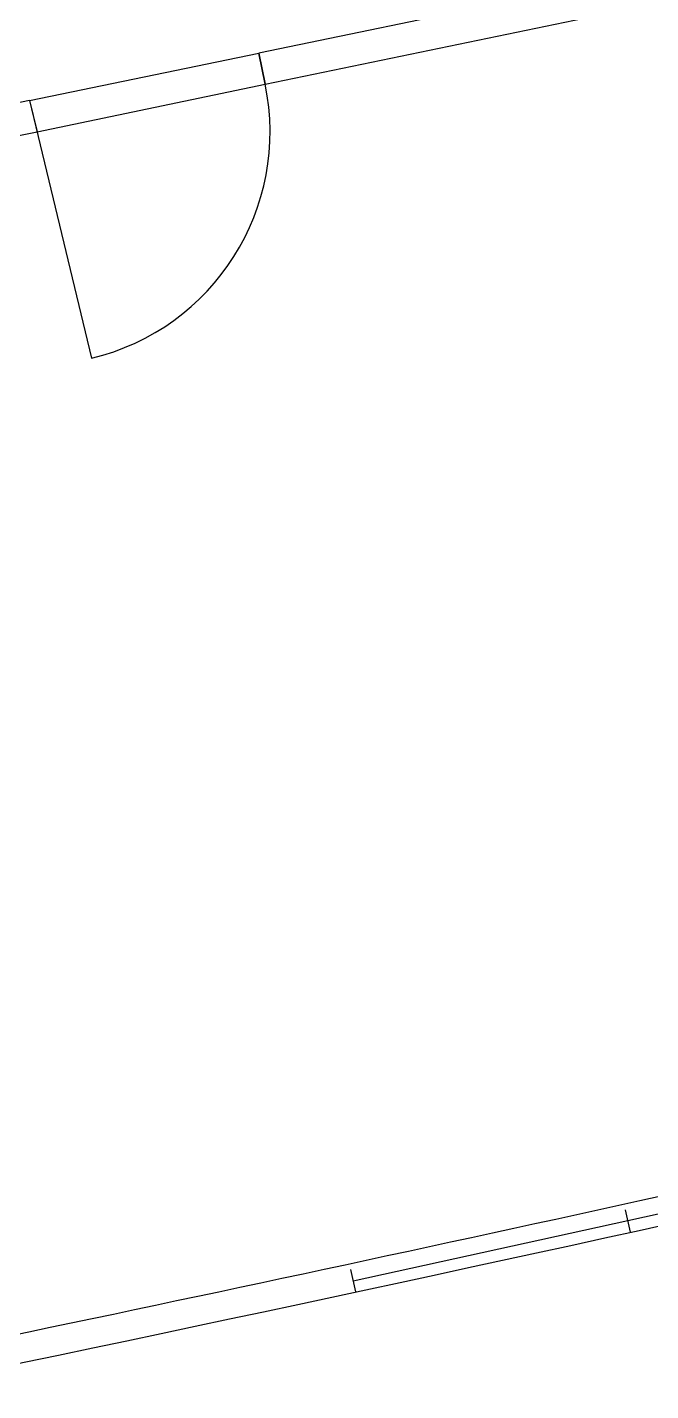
# Model space of a CAD drawing. Header units: inches. Extents: x 343 to 3010, y 5135 to 6248.
# Drawn here: x 2179.5 to 2259.4, y 5396.5 to 5571.2 of the extents above; entities that cross this region are included whole.
import ezdxf

# ---------------------------------------------------------------- set-up
doc = ezdxf.new("R2010")
doc.units = ezdxf.units.IN
doc.header["$LTSCALE"] = 10
doc.header["$MEASUREMENT"] = 0

msp = doc.modelspace()

# ---------------------------------------------------------------- linework, layer by layer
for p, q in [((2210.02, 5563.91), (2299.83, 5582.61)), ((2241.44, 5574.53), (2209.19, 5567.87)), ((2179.83, 5561.81), (2209.19, 5567.87)), ((2210.02, 5563.91), (2209.19, 5567.87)), ((2209.19, 5567.87), (2210.02, 5563.91)), ((2180.79, 5557.82), (2210.02, 5563.91)), ((2179.83, 5561.81), (2146.86, 5555)), ((2179.83, 5561.81), (2187.75, 5528.78)), ((2179.83, 5561.81), (2180.79, 5557.82)), ((2147.71, 5550.93), (2180.79, 5557.82)), ((2256.48, 5418.29), (2291.64, 5426.02)), ((2256.81, 5416.78), (2256.18, 5419.65)), ((2221.31, 5410.57), (2256.48, 5418.29)), ((2221.63, 5409.14), (2221, 5412))]:
    msp.add_line(p, q)
for centre, radius, start, end in [((2180.79, 5557.82), 29.86, 283.4947, 11.7637), ((552.09, 13172.36), 7940.72, 281.694628, 285.827052), ((560.74, 13136.5), 7900.14, 281.685555, 282.967005)]:
    msp.add_arc(centre, radius, start, end)

doc.saveas('drawing.dxf')
